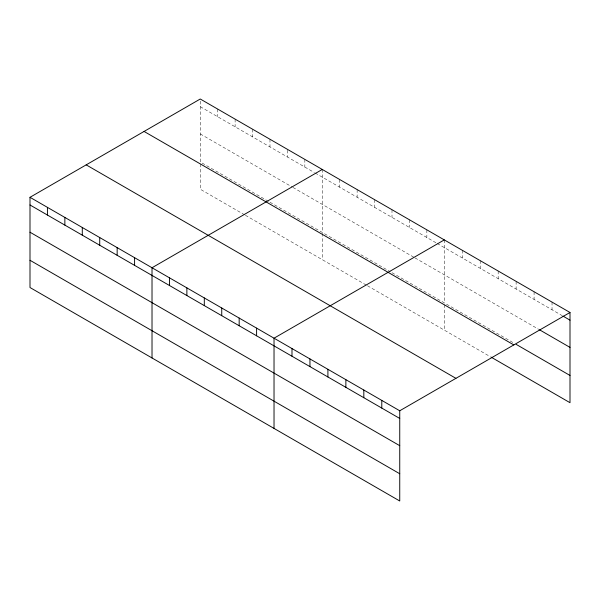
<?xml version="1.0" encoding="UTF-8"?>
<svg xmlns="http://www.w3.org/2000/svg" width="600" height="600" viewBox="0 0 600 600"><rect width="100%" height="100%" fill="white"/><g stroke="black" fill="none" stroke-linecap="round" stroke-linejoin="round"><path stroke-width="0.45" stroke-dasharray="3 2.25" d="M200.257 106.68L314.347 172.553M315.142 173.01L436.365 243M437.16 243.458L562.192 315.645M200.257 133.92L292.163 186.983M292.957 187.44L414.18 257.43M414.975 257.888L538.77 329.362M268.395 201.322L200.257 161.985L200.257 99.007M269.978 202.237L390.412 271.77M391.995 272.685L513 342.548M244.627 214.845L200.257 189.225L200.257 163.8M245.415 215.303L366.638 285.285M367.433 285.743L490.357 356.715M552.037 302.108L552.037 309.78M534.082 291.743L534.082 299.415M516.12 281.37L516.12 289.05M498.165 271.005L498.165 278.678M480.202 260.632L480.202 268.312M462.248 250.267L462.248 257.94M444.285 239.895L444.285 302.873M444.285 304.695L444.285 330.112M426.855 229.837L426.855 237.51M409.425 219.772L409.425 227.445M391.995 209.708L391.995 217.38M374.565 199.642L374.565 207.315M357.135 189.578L357.135 197.257M339.705 179.52L339.705 187.192M322.275 169.455L322.275 232.433M322.275 233.34L322.275 259.673M304.837 159.39L304.837 167.062M287.407 150.18L287.407 156.998M269.978 139.26L269.978 146.94M252.548 129.203L252.548 136.875M235.118 119.137L235.118 126.81M217.688 109.073L217.688 116.745"/><path stroke-width="0.9" d="M30 197.303L399.743 410.775L399.743 500.993L30 287.52L30 197.303L200.257 99.007L570 312.48L570 402.697L491.138 357.165M322.275 169.455L152.017 267.75L152.017 357.968M444.285 239.895L274.028 338.197L274.028 428.415M399.743 410.775L570 312.48M562.972 316.095L570 320.153M539.55 329.812L570 347.392M516.12 344.347L570 375.457M144.075 131.445L513.817 344.918M86.183 164.865L455.925 378.337M30 204.983L399.743 418.447M30 232.215L399.743 445.688M30 260.28L399.743 473.752M381.788 400.403L381.788 408.082M363.825 390.037L363.825 397.71M345.87 379.673L345.87 387.345M327.907 369.3L327.907 376.972M309.952 358.935L309.952 366.608M291.99 348.562L291.99 356.235M256.597 328.132L256.597 335.805M239.167 318.067L239.167 325.74M221.737 308.002L221.737 315.675M204.308 297.938L204.308 305.618M186.877 287.88L186.877 295.553M169.447 277.815L169.447 285.487M134.587 257.685L134.587 265.358M117.157 247.62L117.157 255.3M99.72 237.562L99.72 245.235M82.29 227.498L82.29 235.17M64.86 217.433L64.86 225.105M47.43 207.368L47.43 215.04"/></g></svg>
